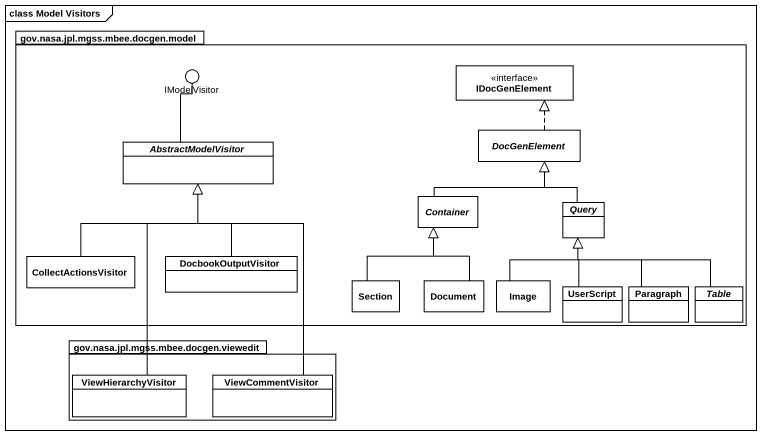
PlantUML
@startuml
mainframe class Model Visitors
allowmixing
hide circle
hide empty members
package "gov.nasa.jpl.mgss.mbee.docgen.model" as gov_nasa_jpl_mgss_mbee {
  interface IDocGenElement
  abstract class AbstractModelVisitor
  abstract class DocGenElement
  abstract class Container
  abstract class Query
  class CollectActionsVisitor
  class DocbookOutputVisitor
  class Section
  class Document
  class Image
  class UserScript
  class Paragraph
  abstract class Table
}
() IModelVisitor
package "gov.nasa.jpl.mgss.mbee.docgen.viewedit" as gov_nasa_jpl_mgss_mbee_2 {
  class ViewHierarchyVisitor
  class ViewCommentVisitor
}
gov_nasa_jpl_mgss_mbee -left- IModelVisitor
AbstractModelVisitor -up- IModelVisitor
DocGenElement .up.|> IDocGenElement
Container -up-|> DocGenElement
Query -up-|> DocGenElement
CollectActionsVisitor -up-|> AbstractModelVisitor
DocbookOutputVisitor -up-|> AbstractModelVisitor
Section -up-|> Container
Document -up-|> Container
Image -up-|> Query
UserScript -up-|> Query
Paragraph -up-|> Query
Table -up-|> Query
ViewHierarchyVisitor -up-|> AbstractModelVisitor
ViewCommentVisitor -up-|> AbstractModelVisitor
@enduml
